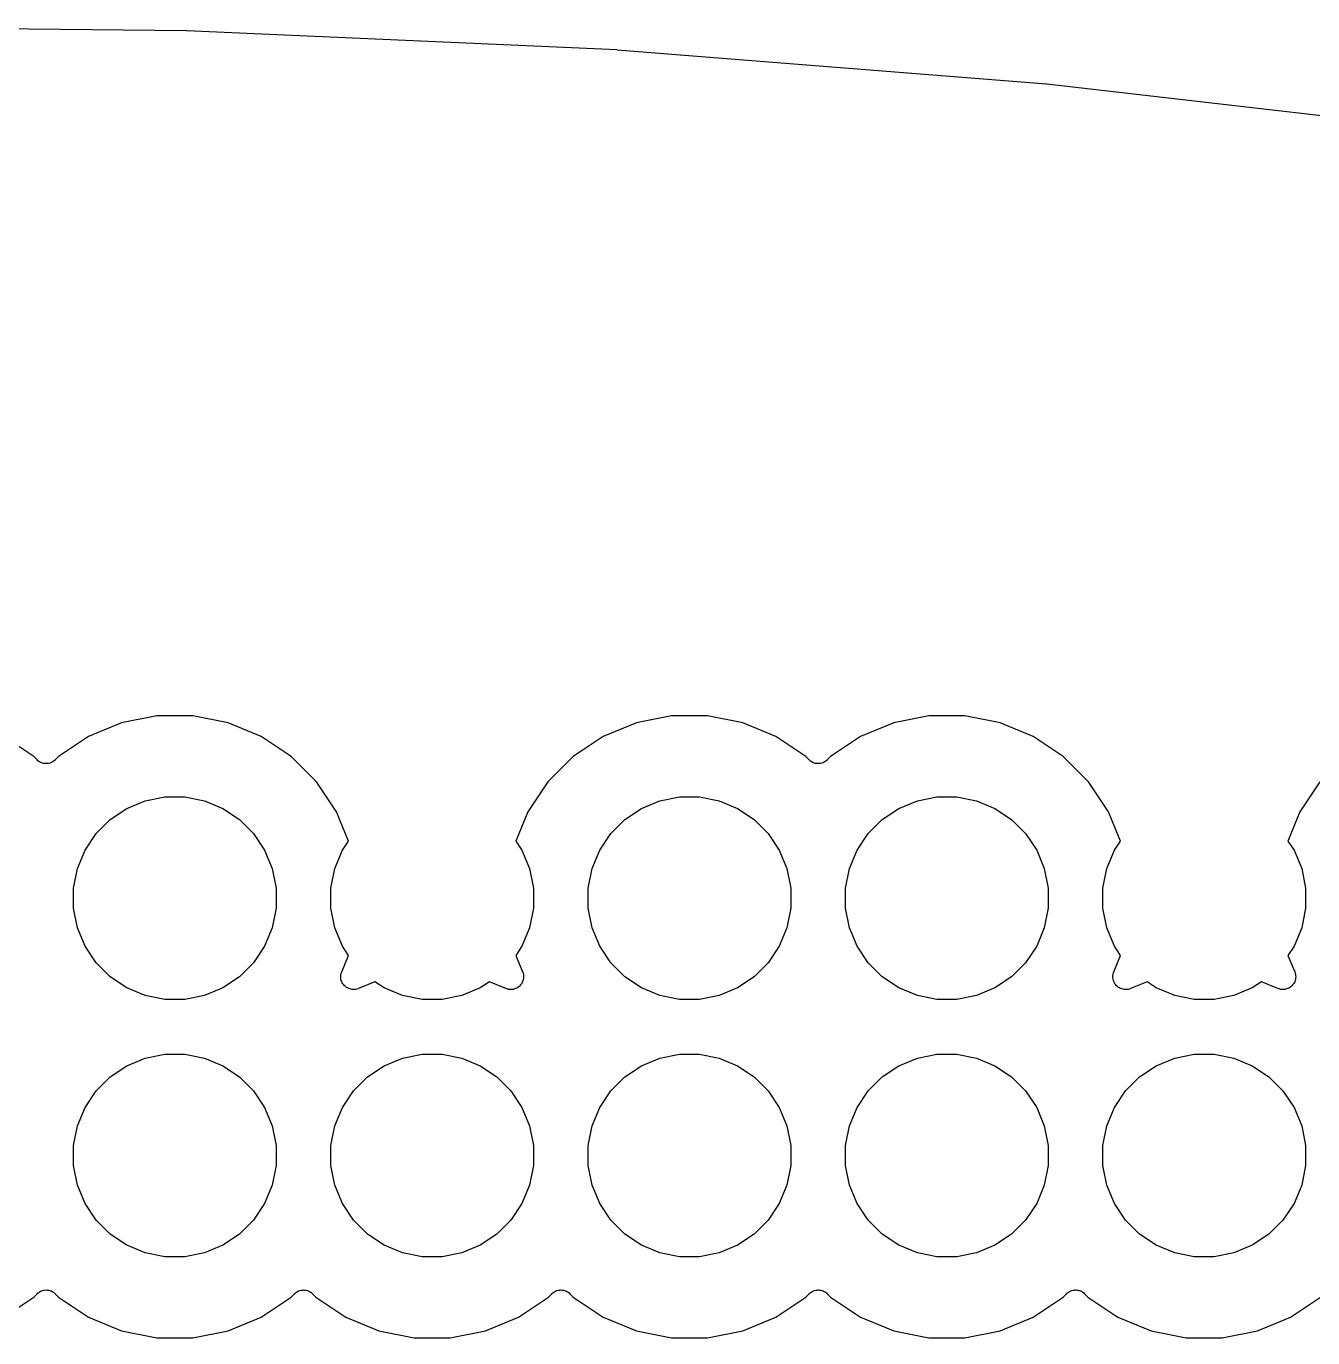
# Model space of a CAD drawing. Extents: x 3.33 to 7.3, y -2.56 to 0.24.
# Drawn here: x 5.827 to 6.327, y -0.273 to 0.237 of the extents above; entities that cross this region are included whole.
import ezdxf

# ---------------------------------------------------------------- set-up
doc = ezdxf.new("R2010")
doc.units = 0
doc.header["$MEASUREMENT"] = 0
doc.layers.add('BLACK', color=7, linetype='CONTINUOUS')

msp = doc.modelspace()

# ---------------------------------------------------------------- linework, layer by layer
at = {"layer": 'BLACK', "linetype": 'CONTINUOUS'}
for p, q in [((5.72214, 0.23678), (5.88945, 0.23515)), ((5.88945, 0.23515), (5.88952, 0.23514)), ((5.88952, 0.23514), (5.88957, 0.23514)), ((5.88957, 0.23514), (5.88962, 0.23514)), ((5.88962, 0.23514), (6.05676, 0.22767)), ((6.05676, 0.22767), (6.05683, 0.22767)), ((6.05683, 0.22767), (6.05689, 0.22766)), ((6.05689, 0.22766), (6.05694, 0.22766)), ((6.05694, 0.22766), (6.22372, 0.21437)), ((6.22372, 0.21437), (6.22379, 0.21436)), ((6.22379, 0.21436), (6.22384, 0.21435)), ((6.22384, 0.21435), (6.22389, 0.21435)), ((6.22389, 0.21435), (6.39011, 0.19524)), ((5.86437, -0.03402), (5.85147, -0.03936)), ((5.87806, -0.0313), (5.86437, -0.03402)), ((5.89202, -0.0313), (5.87806, -0.0313)), ((5.90571, -0.03402), (5.89202, -0.0313)), ((5.91861, -0.03936), (5.90571, -0.03402)), ((6.06437, -0.03402), (6.05147, -0.03936)), ((6.07806, -0.0313), (6.06437, -0.03402)), ((6.09202, -0.0313), (6.07806, -0.0313)), ((6.10571, -0.03402), (6.09202, -0.0313)), ((6.11861, -0.03936), (6.10571, -0.03402)), ((6.16437, -0.03402), (6.15147, -0.03936)), ((6.17806, -0.0313), (6.16437, -0.03402)), ((6.19202, -0.0313), (6.17806, -0.0313)), ((6.20571, -0.03402), (6.19202, -0.0313)), ((6.21861, -0.03936), (6.20571, -0.03402)), ((5.83021, -0.04712), (5.81861, -0.03936)), ((5.85147, -0.03936), (5.83986, -0.04712)), ((5.93021, -0.04712), (5.91861, -0.03936)), ((6.05147, -0.03936), (6.03986, -0.04712)), ((6.13021, -0.04712), (6.11861, -0.03936)), ((6.15147, -0.03936), (6.13986, -0.04712)), ((6.23021, -0.04712), (6.21861, -0.03936)), ((5.8315, -0.04841), (5.83021, -0.04712)), ((5.83187, -0.04871), (5.8315, -0.04841)), ((5.83223, -0.04901), (5.83187, -0.04871)), ((5.83224, -0.04902), (5.83223, -0.04901)), ((5.83226, -0.04903), (5.83224, -0.04902)), ((5.83267, -0.04925), (5.83226, -0.04903)), ((5.83309, -0.04948), (5.83267, -0.04925)), ((5.8331, -0.04948), (5.83309, -0.04948)), ((5.83312, -0.04949), (5.8331, -0.04948)), ((5.83357, -0.04963), (5.83312, -0.04949)), ((5.83402, -0.04977), (5.83357, -0.04963)), ((5.83403, -0.04977), (5.83402, -0.04977)), ((5.83405, -0.04978), (5.83403, -0.04977)), ((5.83452, -0.04982), (5.83405, -0.04978)), ((5.83499, -0.04987), (5.83452, -0.04982)), ((5.835, -0.04987), (5.83499, -0.04987)), ((5.83502, -0.04987), (5.835, -0.04987)), ((5.83549, -0.04983), (5.83502, -0.04987)), ((5.83596, -0.04979), (5.83549, -0.04983)), ((5.83598, -0.04978), (5.83596, -0.04979)), ((5.83599, -0.04978), (5.83598, -0.04978)), ((5.83644, -0.04965), (5.83599, -0.04978)), ((5.8369, -0.04952), (5.83644, -0.04965)), ((5.83691, -0.04951), (5.8369, -0.04952)), ((5.83693, -0.0495), (5.83691, -0.04951)), ((5.83735, -0.04928), (5.83693, -0.0495)), ((5.83776, -0.04907), (5.83735, -0.04928)), ((5.83778, -0.04906), (5.83776, -0.04907)), ((5.83779, -0.04905), (5.83778, -0.04906)), ((5.83816, -0.04875), (5.83779, -0.04905)), ((5.83853, -0.04846), (5.83816, -0.04875)), ((5.83855, -0.04844), (5.83853, -0.04846)), ((5.83857, -0.04841), (5.83855, -0.04843)), ((5.83855, -0.04843), (5.83855, -0.04843)), ((5.83855, -0.04843), (5.83855, -0.04844)), ((5.83986, -0.04712), (5.83857, -0.04841)), ((5.94008, -0.05699), (5.93021, -0.04712)), ((6.03986, -0.04712), (6.02999, -0.05699)), ((6.1315, -0.04841), (6.13021, -0.04712)), ((6.13187, -0.04871), (6.1315, -0.04841)), ((6.13223, -0.04901), (6.13187, -0.04871)), ((6.13224, -0.04902), (6.13223, -0.04901)), ((6.13226, -0.04903), (6.13224, -0.04902)), ((6.13267, -0.04925), (6.13226, -0.04903)), ((6.13309, -0.04948), (6.13267, -0.04925)), ((6.1331, -0.04948), (6.13309, -0.04948)), ((6.13312, -0.04949), (6.1331, -0.04948)), ((6.13357, -0.04963), (6.13312, -0.04949)), ((6.13402, -0.04977), (6.13357, -0.04963)), ((6.13403, -0.04977), (6.13402, -0.04977)), ((6.13405, -0.04978), (6.13403, -0.04977)), ((6.13452, -0.04982), (6.13405, -0.04978)), ((6.13499, -0.04987), (6.13452, -0.04982)), ((6.135, -0.04987), (6.13499, -0.04987)), ((6.13502, -0.04987), (6.135, -0.04987)), ((6.13549, -0.04983), (6.13502, -0.04987)), ((6.13596, -0.04979), (6.13549, -0.04983)), ((6.13598, -0.04978), (6.13596, -0.04979)), ((6.13599, -0.04978), (6.13598, -0.04978)), ((6.13644, -0.04965), (6.13599, -0.04978)), ((6.1369, -0.04952), (6.13644, -0.04965)), ((6.13691, -0.04951), (6.1369, -0.04952)), ((6.13693, -0.0495), (6.13691, -0.04951)), ((6.13735, -0.04928), (6.13693, -0.0495)), ((6.13776, -0.04907), (6.13735, -0.04928)), ((6.13778, -0.04906), (6.13776, -0.04907)), ((6.13779, -0.04905), (6.13778, -0.04906)), ((6.13816, -0.04875), (6.13779, -0.04905)), ((6.13853, -0.04846), (6.13816, -0.04875)), ((6.13855, -0.04844), (6.13853, -0.04846)), ((6.13857, -0.04841), (6.13855, -0.04843)), ((6.13855, -0.04843), (6.13855, -0.04843)), ((6.13855, -0.04843), (6.13855, -0.04844)), ((6.13986, -0.04712), (6.13857, -0.04841)), ((6.24008, -0.05699), (6.23021, -0.04712)), ((5.94784, -0.0686), (5.94008, -0.05699)), ((6.02999, -0.05699), (6.02224, -0.0686)), ((6.24784, -0.0686), (6.24008, -0.05699)), ((6.32999, -0.05699), (6.32224, -0.0686)), ((5.86639, -0.06728), (5.87356, -0.06431)), ((5.87356, -0.06431), (5.88116, -0.0628)), ((5.88116, -0.0628), (5.88892, -0.0628)), ((5.88892, -0.0628), (5.89652, -0.06431)), ((5.89652, -0.06431), (5.90369, -0.06728)), ((6.06639, -0.06728), (6.07356, -0.06431)), ((6.07356, -0.06431), (6.08116, -0.0628)), ((6.08116, -0.0628), (6.08892, -0.0628)), ((6.08892, -0.0628), (6.09652, -0.06431)), ((6.09652, -0.06431), (6.10369, -0.06728)), ((6.16639, -0.06728), (6.17356, -0.06431)), ((6.17356, -0.06431), (6.18116, -0.0628)), ((6.18116, -0.0628), (6.18892, -0.0628)), ((6.18892, -0.0628), (6.19652, -0.06431)), ((6.19652, -0.06431), (6.20369, -0.06728)), ((5.85994, -0.07158), (5.86639, -0.06728)), ((5.90369, -0.06728), (5.91014, -0.07158)), ((5.95254, -0.07994), (5.94784, -0.0686)), ((6.02224, -0.0686), (6.01754, -0.07994)), ((6.05994, -0.07158), (6.06639, -0.06728)), ((6.10369, -0.06728), (6.11014, -0.07158)), ((6.15994, -0.07158), (6.16639, -0.06728)), ((6.20369, -0.06728), (6.21014, -0.07158)), ((6.25254, -0.07994), (6.24784, -0.0686)), ((6.32224, -0.0686), (6.31754, -0.07994)), ((5.85446, -0.07707), (5.85994, -0.07158)), ((5.91014, -0.07158), (5.91562, -0.07707)), ((6.05446, -0.07707), (6.05994, -0.07158)), ((6.11014, -0.07158), (6.11562, -0.07707)), ((6.15446, -0.07707), (6.15994, -0.07158)), ((6.21014, -0.07158), (6.21562, -0.07707)), ((5.85015, -0.08352), (5.85446, -0.07707)), ((5.91562, -0.07707), (5.91993, -0.08352)), ((5.95015, -0.08352), (5.95254, -0.07994)), ((6.01754, -0.07994), (6.01993, -0.08352)), ((6.05015, -0.08352), (6.05446, -0.07707)), ((6.11562, -0.07707), (6.11993, -0.08352)), ((6.15015, -0.08352), (6.15446, -0.07707)), ((6.21562, -0.07707), (6.21993, -0.08352)), ((6.25015, -0.08352), (6.25254, -0.07994)), ((6.31754, -0.07994), (6.31993, -0.08352)), ((5.84718, -0.09068), (5.85015, -0.08352)), ((5.91993, -0.08352), (5.9229, -0.09068)), ((5.94718, -0.09068), (5.95015, -0.08352)), ((6.01993, -0.08352), (6.0229, -0.09068)), ((6.04718, -0.09068), (6.05015, -0.08352)), ((6.11993, -0.08352), (6.1229, -0.09068)), ((6.14718, -0.09068), (6.15015, -0.08352)), ((6.21993, -0.08352), (6.2229, -0.09068)), ((6.24718, -0.09068), (6.25015, -0.08352)), ((6.31993, -0.08352), (6.3229, -0.09068)), ((5.84567, -0.09829), (5.84718, -0.09068)), ((5.9229, -0.09068), (5.92441, -0.09829)), ((5.94567, -0.09829), (5.94718, -0.09068)), ((6.0229, -0.09068), (6.02441, -0.09829)), ((6.04567, -0.09829), (6.04718, -0.09068)), ((6.1229, -0.09068), (6.12441, -0.09829)), ((6.14567, -0.09829), (6.14718, -0.09068)), ((6.2229, -0.09068), (6.22441, -0.09829)), ((6.24567, -0.09829), (6.24718, -0.09068)), ((6.3229, -0.09068), (6.32441, -0.09829)), ((5.84567, -0.10604), (5.84567, -0.09829)), ((5.92441, -0.09829), (5.92441, -0.10604)), ((5.94567, -0.10604), (5.94567, -0.09829)), ((6.02441, -0.09829), (6.02441, -0.10604)), ((6.04567, -0.10604), (6.04567, -0.09829)), ((6.12441, -0.09829), (6.12441, -0.10604)), ((6.14567, -0.10604), (6.14567, -0.09829)), ((6.22441, -0.09829), (6.22441, -0.10604)), ((6.24567, -0.10604), (6.24567, -0.09829)), ((6.32441, -0.09829), (6.32441, -0.10604)), ((5.84718, -0.11365), (5.84567, -0.10604)), ((5.92441, -0.10604), (5.9229, -0.11365)), ((5.94718, -0.11365), (5.94567, -0.10604)), ((6.02441, -0.10604), (6.0229, -0.11365)), ((6.04718, -0.11365), (6.04567, -0.10604)), ((6.12441, -0.10604), (6.1229, -0.11365)), ((6.14718, -0.11365), (6.14567, -0.10604)), ((6.22441, -0.10604), (6.2229, -0.11365)), ((6.24718, -0.11365), (6.24567, -0.10604)), ((6.32441, -0.10604), (6.3229, -0.11365)), ((5.85015, -0.12081), (5.84718, -0.11365)), ((5.9229, -0.11365), (5.91993, -0.12081)), ((5.95015, -0.12081), (5.94718, -0.11365)), ((6.0229, -0.11365), (6.01993, -0.12081)), ((6.05015, -0.12081), (6.04718, -0.11365)), ((6.1229, -0.11365), (6.11993, -0.12081)), ((6.15015, -0.12081), (6.14718, -0.11365)), ((6.2229, -0.11365), (6.21993, -0.12081)), ((6.25015, -0.12081), (6.24718, -0.11365)), ((6.3229, -0.11365), (6.31993, -0.12081)), ((5.85446, -0.12726), (5.85015, -0.12081)), ((5.91993, -0.12081), (5.91562, -0.12726)), ((5.95254, -0.12439), (5.95015, -0.12081)), ((6.01993, -0.12081), (6.01754, -0.12439)), ((6.05446, -0.12726), (6.05015, -0.12081)), ((6.11993, -0.12081), (6.11562, -0.12726)), ((6.15446, -0.12726), (6.15015, -0.12081)), ((6.21993, -0.12081), (6.21562, -0.12726)), ((6.25254, -0.12439), (6.25015, -0.12081)), ((6.31993, -0.12081), (6.31754, -0.12439)), ((5.85994, -0.13275), (5.85446, -0.12726)), ((5.91562, -0.12726), (5.91014, -0.13275)), ((5.94989, -0.13078), (5.95254, -0.12439)), ((6.01754, -0.12439), (6.02019, -0.13078)), ((6.05994, -0.13275), (6.05446, -0.12726)), ((6.11562, -0.12726), (6.11014, -0.13275)), ((6.15994, -0.13275), (6.15446, -0.12726)), ((6.21562, -0.12726), (6.21014, -0.13275)), ((6.24989, -0.13078), (6.25254, -0.12439)), ((6.31754, -0.12439), (6.32019, -0.13078)), ((5.94951, -0.13267), (5.94956, -0.1322)), ((5.94956, -0.1322), (5.94961, -0.13171)), ((5.94961, -0.1317), (5.94975, -0.13124)), ((5.94961, -0.13171), (5.94961, -0.1317)), ((5.94961, -0.1317), (5.94961, -0.1317)), ((5.94975, -0.13124), (5.94989, -0.13078)), ((6.02019, -0.13078), (6.02021, -0.13083)), ((6.02021, -0.13083), (6.02021, -0.13083)), ((6.02021, -0.13083), (6.02021, -0.13083)), ((6.02021, -0.13083), (6.02021, -0.13084)), ((6.02021, -0.13084), (6.02035, -0.13131)), ((6.02035, -0.13131), (6.02048, -0.13176)), ((6.02048, -0.13176), (6.02048, -0.13177)), ((6.02048, -0.13177), (6.02048, -0.13178)), ((6.02048, -0.13178), (6.02052, -0.13226)), ((6.02052, -0.13226), (6.02057, -0.13274)), ((6.24951, -0.13267), (6.24956, -0.1322)), ((6.24956, -0.1322), (6.24961, -0.13171)), ((6.24961, -0.1317), (6.24975, -0.13124)), ((6.24961, -0.13171), (6.24961, -0.1317)), ((6.24961, -0.1317), (6.24961, -0.1317)), ((6.24975, -0.13124), (6.24989, -0.13078)), ((6.32019, -0.13078), (6.32021, -0.13083)), ((6.32021, -0.13083), (6.32021, -0.13083)), ((6.32021, -0.13083), (6.32021, -0.13083)), ((6.32021, -0.13083), (6.32021, -0.13084)), ((6.32021, -0.13084), (6.32035, -0.13131)), ((6.32035, -0.13131), (6.32048, -0.13176)), ((6.32048, -0.13176), (6.32048, -0.13177)), ((6.32048, -0.13177), (6.32048, -0.13178)), ((6.32048, -0.13178), (6.32052, -0.13226)), ((6.32052, -0.13226), (6.32057, -0.13274)), ((5.86639, -0.13706), (5.85994, -0.13275)), ((5.87356, -0.14002), (5.86639, -0.13706)), ((5.90369, -0.13706), (5.89652, -0.14002)), ((5.91014, -0.13275), (5.90369, -0.13706)), ((5.94951, -0.13268), (5.94951, -0.13267)), ((5.94956, -0.13316), (5.94951, -0.13268)), ((5.94951, -0.13268), (5.94951, -0.13268)), ((5.9496, -0.13364), (5.94956, -0.13316)), ((5.9496, -0.13365), (5.9496, -0.13364)), ((5.9496, -0.13366), (5.9496, -0.13365)), ((5.94974, -0.13411), (5.9496, -0.13366)), ((5.94988, -0.13458), (5.94974, -0.13411)), ((5.94989, -0.13459), (5.94988, -0.13458)), ((5.94988, -0.13458), (5.94988, -0.13458)), ((5.95011, -0.13502), (5.94989, -0.13459)), ((5.95033, -0.13544), (5.95011, -0.13502)), ((5.95034, -0.13545), (5.95033, -0.13544)), ((5.95065, -0.13583), (5.95034, -0.13545)), ((5.95034, -0.13545), (5.95034, -0.13545)), ((5.95094, -0.1362), (5.95065, -0.13583)), ((5.95095, -0.1362), (5.95094, -0.1362)), ((5.95096, -0.13621), (5.95095, -0.1362)), ((5.95133, -0.13652), (5.95096, -0.13621)), ((5.95169, -0.13682), (5.95133, -0.13652)), ((5.9517, -0.13683), (5.95169, -0.13682)), ((5.95171, -0.13683), (5.9517, -0.13683)), ((5.95213, -0.13706), (5.95171, -0.13683)), ((5.95255, -0.13729), (5.95213, -0.13706)), ((5.95256, -0.1373), (5.95255, -0.13729)), ((5.95257, -0.1373), (5.95256, -0.1373)), ((5.95302, -0.13744), (5.95257, -0.1373)), ((5.95348, -0.13759), (5.95302, -0.13744)), ((5.95349, -0.13759), (5.95348, -0.13759)), ((5.9535, -0.13759), (5.95349, -0.13759)), ((5.95398, -0.13764), (5.9535, -0.13759)), ((5.95445, -0.13769), (5.95398, -0.13764)), ((5.95542, -0.13761), (5.95494, -0.13765)), ((5.95543, -0.13761), (5.95542, -0.13761)), ((5.95544, -0.13761), (5.95543, -0.13761)), ((5.95589, -0.13747), (5.95544, -0.13761)), ((5.95636, -0.13734), (5.95589, -0.13747)), ((5.95638, -0.13733), (5.95636, -0.13734)), ((5.95642, -0.13731), (5.95638, -0.13733)), ((5.95638, -0.13733), (5.95638, -0.13733)), ((5.95638, -0.13733), (5.95638, -0.13733)), ((5.96282, -0.13467), (5.95642, -0.13731)), ((5.96639, -0.13706), (5.96282, -0.13467)), ((5.97356, -0.14002), (5.96639, -0.13706)), ((6.00369, -0.13706), (5.99652, -0.14002)), ((6.00726, -0.13467), (6.00369, -0.13706)), ((6.01365, -0.13731), (6.00726, -0.13467)), ((6.01412, -0.13745), (6.01365, -0.13731)), ((6.01457, -0.13759), (6.01412, -0.13745)), ((6.01458, -0.13759), (6.01457, -0.13759)), ((6.01459, -0.1376), (6.01458, -0.13759)), ((6.01506, -0.13764), (6.01459, -0.1376)), ((6.01554, -0.13769), (6.01506, -0.13764)), ((6.01651, -0.1376), (6.01603, -0.13765)), ((6.01652, -0.1376), (6.01651, -0.1376)), ((6.01653, -0.1376), (6.01652, -0.1376)), ((6.01699, -0.13746), (6.01653, -0.1376)), ((6.01745, -0.13733), (6.01699, -0.13746)), ((6.01746, -0.13732), (6.01745, -0.13733)), ((6.01789, -0.13709), (6.01746, -0.13732)), ((6.01746, -0.13732), (6.01746, -0.13732)), ((6.01831, -0.13687), (6.01789, -0.13709)), ((6.01832, -0.13687), (6.01831, -0.13687)), ((6.01833, -0.13686), (6.01832, -0.13687)), ((6.0187, -0.13656), (6.01833, -0.13686)), ((6.01907, -0.13626), (6.0187, -0.13656)), ((6.01908, -0.13625), (6.01907, -0.13626)), ((6.01939, -0.13588), (6.01908, -0.13625)), ((6.01908, -0.13625), (6.01908, -0.13625)), ((6.0197, -0.13551), (6.01939, -0.13588)), ((6.01971, -0.1355), (6.0197, -0.1355)), ((6.0197, -0.1355), (6.0197, -0.13551)), ((6.01993, -0.13508), (6.01971, -0.1355)), ((6.02017, -0.13465), (6.01993, -0.13508)), ((6.02032, -0.13418), (6.02017, -0.13464)), ((6.02017, -0.13464), (6.02017, -0.13465)), ((6.02017, -0.13465), (6.02017, -0.13465)), ((6.02046, -0.13373), (6.02032, -0.13418)), ((6.02052, -0.13323), (6.02046, -0.13371)), ((6.02046, -0.13371), (6.02046, -0.13372)), ((6.02046, -0.13372), (6.02046, -0.13373)), ((6.02057, -0.13276), (6.02052, -0.13323)), ((6.02057, -0.13274), (6.02057, -0.13275)), ((6.02057, -0.13275), (6.02057, -0.13276)), ((6.06639, -0.13706), (6.05994, -0.13275)), ((6.07356, -0.14002), (6.06639, -0.13706)), ((6.10369, -0.13706), (6.09652, -0.14002)), ((6.11014, -0.13275), (6.10369, -0.13706)), ((6.16639, -0.13706), (6.15994, -0.13275)), ((6.17356, -0.14002), (6.16639, -0.13706)), ((6.20369, -0.13706), (6.19652, -0.14002)), ((6.21014, -0.13275), (6.20369, -0.13706)), ((6.24951, -0.13268), (6.24951, -0.13267)), ((6.24956, -0.13316), (6.24951, -0.13268)), ((6.24951, -0.13268), (6.24951, -0.13268)), ((6.2496, -0.13364), (6.24956, -0.13316)), ((6.2496, -0.13365), (6.2496, -0.13364)), ((6.2496, -0.13366), (6.2496, -0.13365)), ((6.24974, -0.13411), (6.2496, -0.13366)), ((6.24988, -0.13458), (6.24974, -0.13411)), ((6.24989, -0.13459), (6.24988, -0.13458)), ((6.24988, -0.13458), (6.24988, -0.13458)), ((6.25011, -0.13502), (6.24989, -0.13459)), ((6.25033, -0.13544), (6.25011, -0.13502)), ((6.25034, -0.13545), (6.25033, -0.13544)), ((6.25065, -0.13583), (6.25034, -0.13545)), ((6.25034, -0.13545), (6.25034, -0.13545)), ((6.25094, -0.1362), (6.25065, -0.13583)), ((6.25095, -0.1362), (6.25094, -0.1362)), ((6.25096, -0.13621), (6.25095, -0.1362)), ((6.25133, -0.13652), (6.25096, -0.13621)), ((6.25169, -0.13682), (6.25133, -0.13652)), ((6.2517, -0.13683), (6.25169, -0.13682)), ((6.25171, -0.13683), (6.2517, -0.13683)), ((6.25213, -0.13706), (6.25171, -0.13683)), ((6.25255, -0.13729), (6.25213, -0.13706)), ((6.25256, -0.1373), (6.25255, -0.13729)), ((6.25257, -0.1373), (6.25256, -0.1373)), ((6.25302, -0.13744), (6.25257, -0.1373)), ((6.25348, -0.13759), (6.25302, -0.13744)), ((6.25349, -0.13759), (6.25348, -0.13759)), ((6.2535, -0.13759), (6.25349, -0.13759)), ((6.25398, -0.13764), (6.2535, -0.13759)), ((6.25445, -0.13769), (6.25398, -0.13764)), ((6.25542, -0.13761), (6.25494, -0.13765)), ((6.25543, -0.13761), (6.25542, -0.13761)), ((6.25544, -0.13761), (6.25543, -0.13761)), ((6.25589, -0.13747), (6.25544, -0.13761)), ((6.25636, -0.13734), (6.25589, -0.13747)), ((6.25638, -0.13733), (6.25636, -0.13734)), ((6.25642, -0.13731), (6.25638, -0.13733)), ((6.25638, -0.13733), (6.25638, -0.13733)), ((6.25638, -0.13733), (6.25638, -0.13733)), ((6.26282, -0.13467), (6.25642, -0.13731)), ((6.26639, -0.13706), (6.26282, -0.13467)), ((6.27356, -0.14002), (6.26639, -0.13706)), ((6.30369, -0.13706), (6.29652, -0.14002)), ((6.30726, -0.13467), (6.30369, -0.13706)), ((6.31365, -0.13731), (6.30726, -0.13467)), ((6.31412, -0.13745), (6.31365, -0.13731)), ((6.31457, -0.13759), (6.31412, -0.13745)), ((6.31458, -0.13759), (6.31457, -0.13759)), ((6.31459, -0.1376), (6.31458, -0.13759)), ((6.31506, -0.13764), (6.31459, -0.1376)), ((6.31554, -0.13769), (6.31506, -0.13764)), ((6.31651, -0.1376), (6.31603, -0.13765)), ((6.31652, -0.1376), (6.31651, -0.1376)), ((6.31653, -0.1376), (6.31652, -0.1376)), ((6.31699, -0.13746), (6.31653, -0.1376)), ((6.31745, -0.13733), (6.31699, -0.13746)), ((6.31746, -0.13732), (6.31745, -0.13733)), ((6.31789, -0.13709), (6.31746, -0.13732)), ((6.31746, -0.13732), (6.31746, -0.13732)), ((6.31831, -0.13687), (6.31789, -0.13709)), ((6.31832, -0.13687), (6.31831, -0.13687)), ((6.31833, -0.13686), (6.31832, -0.13687)), ((6.3187, -0.13656), (6.31833, -0.13686)), ((6.31907, -0.13626), (6.3187, -0.13656)), ((6.31908, -0.13625), (6.31907, -0.13626)), ((6.31939, -0.13588), (6.31908, -0.13625)), ((6.31908, -0.13625), (6.31908, -0.13625)), ((6.3197, -0.13551), (6.31939, -0.13588)), ((6.31971, -0.1355), (6.3197, -0.1355)), ((6.3197, -0.1355), (6.3197, -0.13551)), ((6.31993, -0.13508), (6.31971, -0.1355)), ((6.32017, -0.13465), (6.31993, -0.13508)), ((6.32032, -0.13418), (6.32017, -0.13464)), ((6.32017, -0.13464), (6.32017, -0.13465)), ((6.32017, -0.13465), (6.32017, -0.13465)), ((6.32046, -0.13373), (6.32032, -0.13418)), ((6.32052, -0.13323), (6.32046, -0.13371)), ((6.32046, -0.13371), (6.32046, -0.13372)), ((6.32046, -0.13372), (6.32046, -0.13373)), ((6.32057, -0.13276), (6.32052, -0.13323)), ((6.32057, -0.13274), (6.32057, -0.13275)), ((6.32057, -0.13275), (6.32057, -0.13276)), ((5.88116, -0.14153), (5.87356, -0.14002)), ((5.88892, -0.14153), (5.88116, -0.14153)), ((5.89652, -0.14002), (5.88892, -0.14153)), ((5.95446, -0.13769), (5.95445, -0.13769)), ((5.95447, -0.13769), (5.95446, -0.13769)), ((5.95494, -0.13765), (5.95447, -0.13769)), ((5.98116, -0.14153), (5.97356, -0.14002)), ((5.98892, -0.14153), (5.98116, -0.14153)), ((5.99652, -0.14002), (5.98892, -0.14153)), ((6.01555, -0.13769), (6.01554, -0.13769)), ((6.01556, -0.13769), (6.01555, -0.13769)), ((6.01603, -0.13765), (6.01556, -0.13769)), ((6.08116, -0.14153), (6.07356, -0.14002)), ((6.08892, -0.14153), (6.08116, -0.14153)), ((6.09652, -0.14002), (6.08892, -0.14153)), ((6.18116, -0.14153), (6.17356, -0.14002)), ((6.18892, -0.14153), (6.18116, -0.14153)), ((6.19652, -0.14002), (6.18892, -0.14153)), ((6.25446, -0.13769), (6.25445, -0.13769)), ((6.25447, -0.13769), (6.25446, -0.13769)), ((6.25494, -0.13765), (6.25447, -0.13769)), ((6.28116, -0.14153), (6.27356, -0.14002)), ((6.28892, -0.14153), (6.28116, -0.14153)), ((6.29652, -0.14002), (6.28892, -0.14153)), ((6.31555, -0.13769), (6.31554, -0.13769)), ((6.31556, -0.13769), (6.31555, -0.13769)), ((6.31603, -0.13765), (6.31556, -0.13769)), ((5.87356, -0.16431), (5.88116, -0.16279)), ((5.88116, -0.16279), (5.88892, -0.16279)), ((5.88892, -0.16279), (5.89652, -0.16431)), ((5.97356, -0.16431), (5.98116, -0.16279)), ((5.98116, -0.16279), (5.98892, -0.16279)), ((5.98892, -0.16279), (5.99652, -0.16431)), ((6.07356, -0.16431), (6.08116, -0.16279)), ((6.08116, -0.16279), (6.08892, -0.16279)), ((6.08892, -0.16279), (6.09652, -0.16431)), ((6.17356, -0.16431), (6.18116, -0.16279)), ((6.18116, -0.16279), (6.18892, -0.16279)), ((6.18892, -0.16279), (6.19652, -0.16431)), ((6.27356, -0.16431), (6.28116, -0.16279)), ((6.28116, -0.16279), (6.28892, -0.16279)), ((6.28892, -0.16279), (6.29652, -0.16431)), ((5.85994, -0.17158), (5.86639, -0.16728)), ((5.86639, -0.16728), (5.87356, -0.16431)), ((5.89652, -0.16431), (5.90369, -0.16728)), ((5.90369, -0.16728), (5.91014, -0.17158)), ((5.95994, -0.17158), (5.96639, -0.16728)), ((5.96639, -0.16728), (5.97356, -0.16431)), ((5.99652, -0.16431), (6.00369, -0.16728)), ((6.00369, -0.16728), (6.01014, -0.17158)), ((6.05994, -0.17158), (6.06639, -0.16728)), ((6.06639, -0.16728), (6.07356, -0.16431)), ((6.09652, -0.16431), (6.10369, -0.16728)), ((6.10369, -0.16728), (6.11014, -0.17158)), ((6.15994, -0.17158), (6.16639, -0.16728)), ((6.16639, -0.16728), (6.17356, -0.16431)), ((6.19652, -0.16431), (6.20369, -0.16728)), ((6.20369, -0.16728), (6.21014, -0.17158)), ((6.25994, -0.17158), (6.26639, -0.16728)), ((6.26639, -0.16728), (6.27356, -0.16431)), ((6.29652, -0.16431), (6.30369, -0.16728)), ((6.30369, -0.16728), (6.31014, -0.17158)), ((5.85446, -0.17707), (5.85994, -0.17158)), ((5.91014, -0.17158), (5.91562, -0.17707)), ((5.95446, -0.17707), (5.95994, -0.17158)), ((6.01014, -0.17158), (6.01562, -0.17707)), ((6.05446, -0.17707), (6.05994, -0.17158)), ((6.11014, -0.17158), (6.11562, -0.17707)), ((6.15446, -0.17707), (6.15994, -0.17158)), ((6.21014, -0.17158), (6.21562, -0.17707)), ((6.25446, -0.17707), (6.25994, -0.17158)), ((6.31014, -0.17158), (6.31562, -0.17707)), ((5.85015, -0.18352), (5.85446, -0.17707)), ((5.91562, -0.17707), (5.91993, -0.18352)), ((5.95015, -0.18352), (5.95446, -0.17707)), ((6.01562, -0.17707), (6.01993, -0.18352)), ((6.05015, -0.18352), (6.05446, -0.17707)), ((6.11562, -0.17707), (6.11993, -0.18352)), ((6.15015, -0.18352), (6.15446, -0.17707)), ((6.21562, -0.17707), (6.21993, -0.18352)), ((6.25015, -0.18352), (6.25446, -0.17707)), ((6.31562, -0.17707), (6.31993, -0.18352)), ((5.84718, -0.19068), (5.85015, -0.18352)), ((5.91993, -0.18352), (5.9229, -0.19068)), ((5.94718, -0.19068), (5.95015, -0.18352)), ((6.01993, -0.18352), (6.0229, -0.19068)), ((6.04718, -0.19068), (6.05015, -0.18352)), ((6.11993, -0.18352), (6.1229, -0.19068)), ((6.14718, -0.19068), (6.15015, -0.18352)), ((6.21993, -0.18352), (6.2229, -0.19068)), ((6.24718, -0.19068), (6.25015, -0.18352)), ((6.31993, -0.18352), (6.3229, -0.19068)), ((5.84567, -0.19829), (5.84718, -0.19068)), ((5.9229, -0.19068), (5.92441, -0.19829)), ((5.94567, -0.19829), (5.94718, -0.19068)), ((6.0229, -0.19068), (6.02441, -0.19829)), ((6.04567, -0.19829), (6.04718, -0.19068)), ((6.1229, -0.19068), (6.12441, -0.19829)), ((6.14567, -0.19829), (6.14718, -0.19068)), ((6.2229, -0.19068), (6.22441, -0.19829)), ((6.24567, -0.19829), (6.24718, -0.19068)), ((6.3229, -0.19068), (6.32441, -0.19829)), ((5.84567, -0.20604), (5.84567, -0.19829)), ((5.92441, -0.19829), (5.92441, -0.20604)), ((5.94567, -0.20604), (5.94567, -0.19829)), ((6.02441, -0.19829), (6.02441, -0.20604)), ((6.04567, -0.20604), (6.04567, -0.19829)), ((6.12441, -0.19829), (6.12441, -0.20604)), ((6.14567, -0.20604), (6.14567, -0.19829)), ((6.22441, -0.19829), (6.22441, -0.20604)), ((6.24567, -0.20604), (6.24567, -0.19829)), ((6.32441, -0.19829), (6.32441, -0.20604)), ((5.84718, -0.21365), (5.84567, -0.20604)), ((5.92441, -0.20604), (5.9229, -0.21365)), ((5.94718, -0.21365), (5.94567, -0.20604)), ((6.02441, -0.20604), (6.0229, -0.21365)), ((6.04718, -0.21365), (6.04567, -0.20604)), ((6.12441, -0.20604), (6.1229, -0.21365)), ((6.14718, -0.21365), (6.14567, -0.20604)), ((6.22441, -0.20604), (6.2229, -0.21365)), ((6.24718, -0.21365), (6.24567, -0.20604)), ((6.32441, -0.20604), (6.3229, -0.21365)), ((5.85015, -0.22081), (5.84718, -0.21365)), ((5.9229, -0.21365), (5.91993, -0.22081)), ((5.95015, -0.22081), (5.94718, -0.21365)), ((6.0229, -0.21365), (6.01993, -0.22081)), ((6.05015, -0.22081), (6.04718, -0.21365)), ((6.1229, -0.21365), (6.11993, -0.22081)), ((6.15015, -0.22081), (6.14718, -0.21365)), ((6.2229, -0.21365), (6.21993, -0.22081)), ((6.25015, -0.22081), (6.24718, -0.21365)), ((6.3229, -0.21365), (6.31993, -0.22081)), ((5.85446, -0.22726), (5.85015, -0.22081)), ((5.91993, -0.22081), (5.91562, -0.22726)), ((5.95446, -0.22726), (5.95015, -0.22081)), ((6.01993, -0.22081), (6.01562, -0.22726)), ((6.05446, -0.22726), (6.05015, -0.22081)), ((6.11993, -0.22081), (6.11562, -0.22726)), ((6.15446, -0.22726), (6.15015, -0.22081)), ((6.21993, -0.22081), (6.21562, -0.22726)), ((6.25446, -0.22726), (6.25015, -0.22081)), ((6.31993, -0.22081), (6.31562, -0.22726)), ((5.85994, -0.23275), (5.85446, -0.22726)), ((5.91562, -0.22726), (5.91014, -0.23275)), ((5.95994, -0.23275), (5.95446, -0.22726)), ((6.01562, -0.22726), (6.01014, -0.23275)), ((6.05994, -0.23275), (6.05446, -0.22726)), ((6.11562, -0.22726), (6.11014, -0.23275)), ((6.15994, -0.23275), (6.15446, -0.22726)), ((6.21562, -0.22726), (6.21014, -0.23275)), ((6.25994, -0.23275), (6.25446, -0.22726)), ((6.31562, -0.22726), (6.31014, -0.23275)), ((5.86639, -0.23705), (5.85994, -0.23275)), ((5.91014, -0.23275), (5.90369, -0.23705)), ((5.96639, -0.23705), (5.95994, -0.23275)), ((6.01014, -0.23275), (6.00369, -0.23705)), ((6.06639, -0.23705), (6.05994, -0.23275)), ((6.11014, -0.23275), (6.10369, -0.23705)), ((6.16639, -0.23705), (6.15994, -0.23275)), ((6.21014, -0.23275), (6.20369, -0.23705)), ((6.26639, -0.23705), (6.25994, -0.23275)), ((6.31014, -0.23275), (6.30369, -0.23705)), ((5.87356, -0.24002), (5.86639, -0.23705)), ((5.90369, -0.23705), (5.89652, -0.24002)), ((5.97356, -0.24002), (5.96639, -0.23705)), ((6.00369, -0.23705), (5.99652, -0.24002)), ((6.07356, -0.24002), (6.06639, -0.23705)), ((6.10369, -0.23705), (6.09652, -0.24002)), ((6.17356, -0.24002), (6.16639, -0.23705)), ((6.20369, -0.23705), (6.19652, -0.24002)), ((6.27356, -0.24002), (6.26639, -0.23705)), ((6.30369, -0.23705), (6.29652, -0.24002)), ((5.88116, -0.24153), (5.87356, -0.24002)), ((5.88892, -0.24153), (5.88116, -0.24153)), ((5.89652, -0.24002), (5.88892, -0.24153)), ((5.98116, -0.24153), (5.97356, -0.24002)), ((5.98892, -0.24153), (5.98116, -0.24153)), ((5.99652, -0.24002), (5.98892, -0.24153)), ((6.08116, -0.24153), (6.07356, -0.24002)), ((6.08892, -0.24153), (6.08116, -0.24153)), ((6.09652, -0.24002), (6.08892, -0.24153)), ((6.18116, -0.24153), (6.17356, -0.24002)), ((6.18892, -0.24153), (6.18116, -0.24153)), ((6.19652, -0.24002), (6.18892, -0.24153)), ((6.28116, -0.24153), (6.27356, -0.24002)), ((6.28892, -0.24153), (6.28116, -0.24153)), ((6.29652, -0.24002), (6.28892, -0.24153)), ((5.83273, -0.25505), (5.83315, -0.25483)), ((5.83315, -0.25483), (5.83317, -0.25482)), ((5.83317, -0.25482), (5.83318, -0.25481)), ((5.83318, -0.25481), (5.83364, -0.25468)), ((5.83364, -0.25468), (5.83409, -0.25455)), ((5.83409, -0.25455), (5.8341, -0.25455)), ((5.8341, -0.25455), (5.83412, -0.25454)), ((5.83412, -0.25454), (5.83459, -0.2545)), ((5.83459, -0.2545), (5.83506, -0.25446)), ((5.83506, -0.25446), (5.83507, -0.25446)), ((5.83507, -0.25446), (5.83509, -0.25446)), ((5.83509, -0.25446), (5.83556, -0.25451)), ((5.83556, -0.25451), (5.83603, -0.25455)), ((5.83603, -0.25455), (5.83604, -0.25456)), ((5.83604, -0.25456), (5.83606, -0.25456)), ((5.83606, -0.25456), (5.83651, -0.2547)), ((5.83651, -0.2547), (5.83696, -0.25484)), ((5.83696, -0.25484), (5.83698, -0.25485)), ((5.83698, -0.25485), (5.83699, -0.25485)), ((5.83699, -0.25485), (5.83741, -0.25508)), ((5.93273, -0.25505), (5.93315, -0.25483)), ((5.93315, -0.25483), (5.93317, -0.25482)), ((5.93317, -0.25482), (5.93318, -0.25481)), ((5.93318, -0.25481), (5.93364, -0.25468)), ((5.93364, -0.25468), (5.93409, -0.25455)), ((5.93409, -0.25455), (5.9341, -0.25455)), ((5.9341, -0.25455), (5.93412, -0.25454)), ((5.93412, -0.25454), (5.93459, -0.2545)), ((5.93459, -0.2545), (5.93506, -0.25446)), ((5.93506, -0.25446), (5.93507, -0.25446)), ((5.93507, -0.25446), (5.93509, -0.25446)), ((5.93509, -0.25446), (5.93556, -0.25451)), ((5.93556, -0.25451), (5.93603, -0.25455)), ((5.93603, -0.25455), (5.93604, -0.25456)), ((5.93604, -0.25456), (5.93606, -0.25456)), ((5.93606, -0.25456), (5.93651, -0.2547)), ((5.93651, -0.2547), (5.93696, -0.25484)), ((5.93696, -0.25484), (5.93698, -0.25485)), ((5.93698, -0.25485), (5.93699, -0.25485)), ((5.93699, -0.25485), (5.93741, -0.25508)), ((6.03273, -0.25505), (6.03315, -0.25483)), ((6.03315, -0.25483), (6.03317, -0.25482)), ((6.03317, -0.25482), (6.03318, -0.25481)), ((6.03318, -0.25481), (6.03364, -0.25468)), ((6.03364, -0.25468), (6.03409, -0.25455)), ((6.03409, -0.25455), (6.0341, -0.25455)), ((6.0341, -0.25455), (6.03412, -0.25454)), ((6.03412, -0.25454), (6.03459, -0.2545)), ((6.03459, -0.2545), (6.03506, -0.25446)), ((6.03506, -0.25446), (6.03507, -0.25446)), ((6.03507, -0.25446), (6.03509, -0.25446)), ((6.03509, -0.25446), (6.03556, -0.25451)), ((6.03556, -0.25451), (6.03603, -0.25455)), ((6.03603, -0.25455), (6.03604, -0.25456)), ((6.03604, -0.25456), (6.03606, -0.25456)), ((6.03606, -0.25456), (6.03651, -0.2547)), ((6.03651, -0.2547), (6.03696, -0.25484)), ((6.03696, -0.25484), (6.03698, -0.25485)), ((6.03698, -0.25485), (6.03699, -0.25485)), ((6.03699, -0.25485), (6.03741, -0.25508)), ((6.13273, -0.25505), (6.13315, -0.25483)), ((6.13315, -0.25483), (6.13317, -0.25482)), ((6.13317, -0.25482), (6.13318, -0.25481)), ((6.13318, -0.25481), (6.13364, -0.25468)), ((6.13364, -0.25468), (6.13409, -0.25455)), ((6.13409, -0.25455), (6.1341, -0.25455)), ((6.1341, -0.25455), (6.13412, -0.25454)), ((6.13412, -0.25454), (6.13459, -0.2545)), ((6.13459, -0.2545), (6.13506, -0.25446)), ((6.13506, -0.25446), (6.13507, -0.25446)), ((6.13507, -0.25446), (6.13509, -0.25446)), ((6.13509, -0.25446), (6.13556, -0.25451)), ((6.13556, -0.25451), (6.13603, -0.25455)), ((6.13603, -0.25455), (6.13604, -0.25456)), ((6.13604, -0.25456), (6.13606, -0.25456)), ((6.13606, -0.25456), (6.13651, -0.2547)), ((6.13651, -0.2547), (6.13696, -0.25484)), ((6.13696, -0.25484), (6.13698, -0.25485)), ((6.13698, -0.25485), (6.13699, -0.25485)), ((6.13699, -0.25485), (6.13741, -0.25508)), ((6.23273, -0.25505), (6.23315, -0.25483)), ((6.23315, -0.25483), (6.23317, -0.25482)), ((6.23317, -0.25482), (6.23318, -0.25481)), ((6.23318, -0.25481), (6.23364, -0.25468)), ((6.23364, -0.25468), (6.23409, -0.25455)), ((6.23409, -0.25455), (6.2341, -0.25455)), ((6.2341, -0.25455), (6.23412, -0.25454)), ((6.23412, -0.25454), (6.23459, -0.2545)), ((6.23459, -0.2545), (6.23506, -0.25446)), ((6.23506, -0.25446), (6.23507, -0.25446)), ((6.23507, -0.25446), (6.23509, -0.25446)), ((6.23509, -0.25446), (6.23556, -0.25451)), ((6.23556, -0.25451), (6.23603, -0.25455)), ((6.23603, -0.25455), (6.23604, -0.25456)), ((6.23604, -0.25456), (6.23606, -0.25456)), ((6.23606, -0.25456), (6.23651, -0.2547)), ((6.23651, -0.2547), (6.23696, -0.25484)), ((6.23696, -0.25484), (6.23698, -0.25485)), ((6.23698, -0.25485), (6.23699, -0.25485)), ((6.23699, -0.25485), (6.23741, -0.25508)), ((5.81861, -0.26497), (5.83021, -0.25721)), ((5.83021, -0.25721), (5.8315, -0.25592)), ((5.8315, -0.25592), (5.83153, -0.2559)), ((5.83153, -0.25589), (5.83155, -0.25587)), ((5.83153, -0.2559), (5.83153, -0.25589)), ((5.83153, -0.2559), (5.83153, -0.2559)), ((5.83155, -0.25587), (5.83192, -0.25558)), ((5.83192, -0.25558), (5.83229, -0.25528)), ((5.83229, -0.25528), (5.8323, -0.25527)), ((5.8323, -0.25527), (5.83232, -0.25526)), ((5.83232, -0.25526), (5.83273, -0.25505)), ((5.83741, -0.25508), (5.83782, -0.2553)), ((5.83782, -0.2553), (5.83783, -0.25531)), ((5.83783, -0.25531), (5.83785, -0.25532)), ((5.83785, -0.25532), (5.83821, -0.25562)), ((5.83821, -0.25562), (5.83857, -0.25592)), ((5.83857, -0.25592), (5.83986, -0.25721)), ((5.83986, -0.25721), (5.85147, -0.26497)), ((5.91861, -0.26497), (5.93021, -0.25721)), ((5.93021, -0.25721), (5.9315, -0.25592)), ((5.9315, -0.25592), (5.93153, -0.2559)), ((5.93153, -0.25589), (5.93155, -0.25587)), ((5.93153, -0.2559), (5.93153, -0.25589)), ((5.93153, -0.2559), (5.93153, -0.2559)), ((5.93155, -0.25587), (5.93192, -0.25558)), ((5.93192, -0.25558), (5.93229, -0.25528)), ((5.93229, -0.25528), (5.9323, -0.25527)), ((5.9323, -0.25527), (5.93232, -0.25526)), ((5.93232, -0.25526), (5.93273, -0.25505)), ((5.93741, -0.25508), (5.93782, -0.2553)), ((5.93782, -0.2553), (5.93783, -0.25531)), ((5.93783, -0.25531), (5.93785, -0.25532)), ((5.93785, -0.25532), (5.93821, -0.25562)), ((5.93821, -0.25562), (5.93857, -0.25592)), ((5.93857, -0.25592), (5.93986, -0.25721)), ((5.93986, -0.25721), (5.95147, -0.26497)), ((6.01861, -0.26497), (6.03021, -0.25721)), ((6.03021, -0.25721), (6.0315, -0.25592)), ((6.0315, -0.25592), (6.03153, -0.2559)), ((6.03153, -0.25589), (6.03155, -0.25587)), ((6.03153, -0.2559), (6.03153, -0.25589)), ((6.03153, -0.2559), (6.03153, -0.2559)), ((6.03155, -0.25587), (6.03192, -0.25558)), ((6.03192, -0.25558), (6.03229, -0.25528)), ((6.03229, -0.25528), (6.0323, -0.25527)), ((6.0323, -0.25527), (6.03232, -0.25526)), ((6.03232, -0.25526), (6.03273, -0.25505)), ((6.03741, -0.25508), (6.03782, -0.2553)), ((6.03782, -0.2553), (6.03783, -0.25531)), ((6.03783, -0.25531), (6.03785, -0.25532)), ((6.03785, -0.25532), (6.03821, -0.25562)), ((6.03821, -0.25562), (6.03857, -0.25592)), ((6.03857, -0.25592), (6.03986, -0.25721)), ((6.03986, -0.25721), (6.05147, -0.26497)), ((6.11861, -0.26497), (6.13021, -0.25721)), ((6.13021, -0.25721), (6.1315, -0.25592)), ((6.1315, -0.25592), (6.13153, -0.2559)), ((6.13153, -0.25589), (6.13155, -0.25587)), ((6.13153, -0.2559), (6.13153, -0.25589)), ((6.13153, -0.2559), (6.13153, -0.2559)), ((6.13155, -0.25587), (6.13192, -0.25558)), ((6.13192, -0.25558), (6.13229, -0.25528)), ((6.13229, -0.25528), (6.1323, -0.25527)), ((6.1323, -0.25527), (6.13232, -0.25526)), ((6.13232, -0.25526), (6.13273, -0.25505)), ((6.13741, -0.25508), (6.13782, -0.2553)), ((6.13782, -0.2553), (6.13783, -0.25531)), ((6.13783, -0.25531), (6.13785, -0.25532)), ((6.13785, -0.25532), (6.13821, -0.25562)), ((6.13821, -0.25562), (6.13857, -0.25592)), ((6.13857, -0.25592), (6.13986, -0.25721)), ((6.13986, -0.25721), (6.15147, -0.26497)), ((6.21861, -0.26497), (6.23021, -0.25721)), ((6.23021, -0.25721), (6.2315, -0.25592)), ((6.2315, -0.25592), (6.23153, -0.2559)), ((6.23153, -0.25589), (6.23155, -0.25587)), ((6.23153, -0.2559), (6.23153, -0.25589)), ((6.23153, -0.2559), (6.23153, -0.2559)), ((6.23155, -0.25587), (6.23192, -0.25558)), ((6.23192, -0.25558), (6.23229, -0.25528)), ((6.23229, -0.25528), (6.2323, -0.25527)), ((6.2323, -0.25527), (6.23232, -0.25526)), ((6.23232, -0.25526), (6.23273, -0.25505)), ((6.23741, -0.25508), (6.23782, -0.2553)), ((6.23782, -0.2553), (6.23783, -0.25531)), ((6.23783, -0.25531), (6.23785, -0.25532)), ((6.23785, -0.25532), (6.23821, -0.25562)), ((6.23821, -0.25562), (6.23857, -0.25592)), ((6.23857, -0.25592), (6.23986, -0.25721)), ((6.23986, -0.25721), (6.25147, -0.26497)), ((6.31861, -0.26497), (6.33021, -0.25721)), ((5.85147, -0.26497), (5.86437, -0.27031)), ((5.90571, -0.27031), (5.91861, -0.26497)), ((5.95147, -0.26497), (5.96437, -0.27031)), ((6.00571, -0.27031), (6.01861, -0.26497)), ((6.05147, -0.26497), (6.06437, -0.27031)), ((6.10571, -0.27031), (6.11861, -0.26497)), ((6.15147, -0.26497), (6.16437, -0.27031)), ((6.20571, -0.27031), (6.21861, -0.26497)), ((6.25147, -0.26497), (6.26437, -0.27031)), ((6.30571, -0.27031), (6.31861, -0.26497)), ((5.86437, -0.27031), (5.87806, -0.27303)), ((5.87806, -0.27303), (5.89202, -0.27303)), ((5.89202, -0.27303), (5.90571, -0.27031)), ((5.96437, -0.27031), (5.97806, -0.27303)), ((5.97806, -0.27303), (5.99202, -0.27303)), ((5.99202, -0.27303), (6.00571, -0.27031)), ((6.06437, -0.27031), (6.07806, -0.27303)), ((6.07806, -0.27303), (6.09202, -0.27303)), ((6.09202, -0.27303), (6.10571, -0.27031)), ((6.16437, -0.27031), (6.17806, -0.27303)), ((6.17806, -0.27303), (6.19202, -0.27303)), ((6.19202, -0.27303), (6.20571, -0.27031)), ((6.26437, -0.27031), (6.27806, -0.27303)), ((6.27806, -0.27303), (6.29202, -0.27303)), ((6.29202, -0.27303), (6.30571, -0.27031))]:
    msp.add_line(p, q, dxfattribs=at)

doc.saveas('drawing.dxf')
